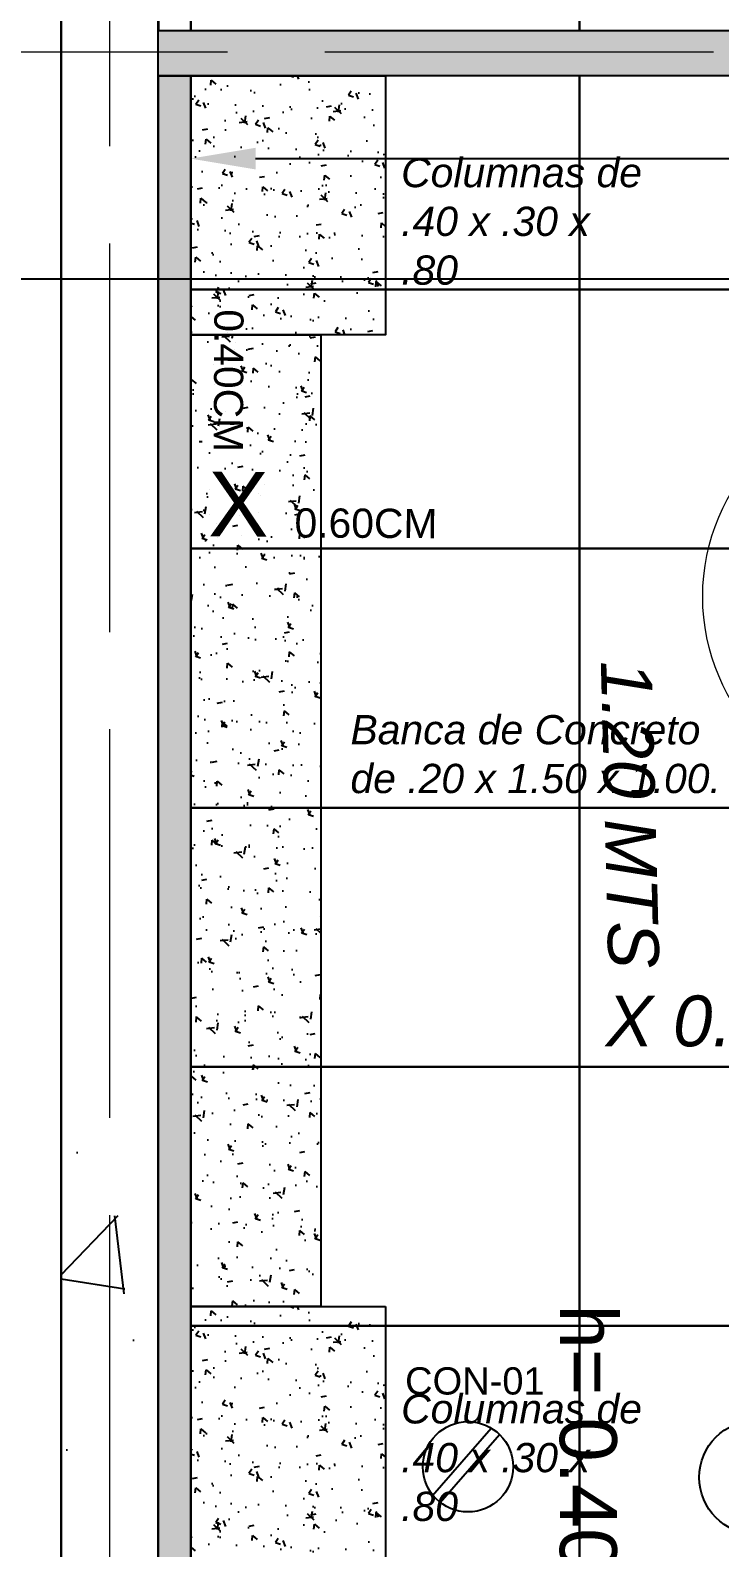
# Model space of a CAD drawing. Header units: millimetres. Extents: x 0 to 21977, y 2 to 7635.
# Drawn here: x 10967.493 to 10968.556, y 3816.073 to 3818.415 of the extents above; entities that cross this region are included whole.
import ezdxf

# ---------------------------------------------------------------- set-up
doc = ezdxf.new("R2010")
doc.units = ezdxf.units.MM
doc.linetypes.add('ACAD_ISO02W100', pattern=[15, 12, -3])
for name, color, linetype, lineweight in [('CONTACTOS', 161, 'Continuous', 18), ('COTAS', 161, 'ACAD_ISO02W100', 20), ('IMAGENES 3', 142, 'Continuous', 18), ('LUMINARIAS', 151, 'Continuous', 18), ('MURO DUROCK', 161, 'Continuous', 25), ('PLAFON', 151, 'Continuous', 25)]:
    doc.layers.add(name, color=color, linetype=linetype, lineweight=lineweight)
for name, color, linetype in [('CORTE', 254, 'Continuous'), ('MEDIDAS.', 144, 'Continuous'), ('MUROS - ARQ.', 151, 'Continuous'), ('MUROS ACABADOS', 142, 'Continuous'), ('PISO PATIO PUBLICO', 142, 'Continuous')]:
    doc.layers.add(name, color=color, linetype=linetype)
doc.styles.get("Standard").update_dxf_attribs({"font": 'arial.ttf'})
doc.dimstyles.get("Standard").update_dxf_attribs({"dimtxt": 0.15, "dimasz": 0.18, "dimexe": 0.18, "dimexo": 0.0625, "dimgap": 0.09, "dimtad": 0, "dimtih": 1, "dimtoh": 1, "dimzin": 0, "dimdsep": 46, "dimtxsty": 'Standard', "dimblk2": 'ARCHTICK', "dimcen": 0.09, "dimadec": 0, "dimazin": 0, "dimtfac": 1, "dimtofl": 0, "dimtmove": 0, "dimatfit": 3, "dimfxl": 1, "dimtolj": 1, "dimtzin": 0, "dimarcsym": 0})

# ---------------------------------------------------------------- blocks, each defined once
blk = doc.blocks.new('PISO TRAS TIENDA AZUL')
at = {"layer": 'PISO PATIO PUBLICO', "color": 152}
for points in [[(10967.6904037245, 3818.415240046466), (10967.7404037245, 3818.415240046466), (10967.7404037245, 3818.815240046466), (10967.6904037245, 3818.815240046466)], [(10967.7404037245, 3818.415240046466), (10968.3404037245, 3818.415240046466), (10968.3404037245, 3818.815240046466), (10967.7404037245, 3818.815240046466)], [(10968.3404037245, 3818.415240046466), (10968.9404037245, 3818.415240046466), (10968.9404037245, 3818.815240046466), (10968.3404037245, 3818.815240046466)]]:
    blk.add_lwpolyline(points, close=True, dxfattribs=at)
blk = doc.blocks.new('PISO AZUL')
at = {"layer": 'PISO PATIO PUBLICO', "color": 152}
for points in [[(10967.7404037245, 3818.015240046467), (10968.3404037245, 3818.015240046467), (10968.3404037245, 3818.345240046466), (10967.7404037245, 3818.345240046466)], [(10968.3404037245, 3818.015240046467), (10968.9404037245, 3818.015240046467), (10968.9404037245, 3818.345240046466), (10968.3404037245, 3818.345240046466)], [(10967.7404037245, 3817.615240046467), (10968.3404037245, 3817.615240046467), (10968.3404037245, 3818.015240046467), (10967.7404037245, 3818.015240046467)], [(10968.3404037245, 3817.615240046467), (10968.9404037245, 3817.615240046467), (10968.9404037245, 3818.015240046467), (10968.3404037245, 3818.015240046467)], [(10967.7404037245, 3817.215240046467), (10968.3404037245, 3817.215240046467), (10968.3404037245, 3817.615240046467), (10967.7404037245, 3817.615240046467)], [(10968.3404037245, 3817.215240046467), (10968.9404037245, 3817.215240046467), (10968.9404037245, 3817.615240046467), (10968.3404037245, 3817.615240046467)], [(10967.7404037245, 3816.815240046468), (10968.3404037245, 3816.815240046468), (10968.3404037245, 3817.215240046467), (10967.7404037245, 3817.215240046467)], [(10968.3404037245, 3816.815240046468), (10968.9404037245, 3816.815240046468), (10968.9404037245, 3817.215240046467), (10968.3404037245, 3817.215240046467)], [(10967.7404037245, 3816.415240046468), (10968.3404037245, 3816.415240046468), (10968.3404037245, 3816.815240046468), (10967.7404037245, 3816.815240046468)], [(10968.3404037245, 3816.415240046468), (10968.9404037245, 3816.415240046468), (10968.9404037245, 3816.815240046468), (10968.3404037245, 3816.815240046468)], [(10967.7404037245, 3816.015240046469), (10968.3404037245, 3816.015240046469), (10968.3404037245, 3816.415240046468), (10967.7404037245, 3816.415240046468)], [(10968.3404037245, 3816.015240046469), (10968.9404037245, 3816.015240046469), (10968.9404037245, 3816.415240046468), (10968.3404037245, 3816.415240046468)]]:
    blk.add_lwpolyline(points, close=True, dxfattribs=at)
at = {"layer": 'PISO PATIO PUBLICO', "color": 7, "attachment_point": 1}
for s, insert, char_height, rotation in [('0.40CM', (10967.82190745413, 3817.984516841629), 0.04506130324082309, 269.7118928762892), ('X', (10967.7676852447, 3817.734069070816), 0.1, 359.71189287628926), ('0.60CM', (10967.90063119831, 3817.677472129928), 0.0451, 359.71189287628926)]:
    blk.add_mtext_dynamic_manual_height_columns(s, width=0.9235994632417519, gutter_width=12.5, heights=[0], dxfattribs=dict(at, insert=insert, char_height=char_height, rotation=rotation))
blk = doc.blocks.new('PLAFON AZUL')
at = {"layer": 'PLAFON', "color": 186}
for points in [[(10967.74030422416, 3818.345240046466), (10967.74030422416, 3818.015240046467), (10968.34030422416, 3818.015240046467), (10968.34030422416, 3818.345240046466)], [(10968.34030422416, 3818.345240046466), (10968.34030422416, 3818.015240046467), (10968.94030422416, 3818.015240046467), (10968.94030422416, 3818.345240046466)], [(10967.7404037245, 3818.015240046467), (10967.7404037245, 3816.815240046468), (10968.3404037245, 3816.815240046468), (10968.3404037245, 3818.015240046467)], [(10968.3404037245, 3818.015240046467), (10968.3404037245, 3816.815240046468), (10968.9404037245, 3816.815240046468), (10968.9404037245, 3818.015240046467)], [(10967.7404037245, 3816.815240046468), (10967.7404037245, 3815.615240046469), (10968.3404037245, 3815.615240046469), (10968.3404037245, 3816.815240046468)], [(10968.3404037245, 3816.815240046468), (10968.3404037245, 3815.615240046469), (10968.9404037245, 3815.615240046469), (10968.9404037245, 3816.815240046468)]]:
    blk.add_lwpolyline(points, close=True, dxfattribs=at)
at = {"layer": 'PLAFON', "color": 7, "insert": (10968.45157326446, 3817.443258758345), "char_height": 0.07848615468126044, "attachment_point": 1, "rotation": 271.4345887252241}
blk.add_mtext_dynamic_manual_height_columns('{\\fArial|b0|i1|c0|p34;1.20 MTS}', width=3.702998878402042, gutter_width=12.5, heights=[0], dxfattribs=at)
at = {"layer": 'PLAFON', "color": 7, "insert": (10968.38082245852, 3816.925333094659), "char_height": 0.07848615468126045, "attachment_point": 1}
blk.add_mtext_dynamic_manual_height_columns('{\\fArial|b0|i1|c0|p34;X 0.60 CM }', width=3.702998878402042, gutter_width=12.5, heights=[0], dxfattribs=at)
blk = doc.blocks.new('*D125')
at = {"layer": 'Defpoints', "color": 0, "transparency": 16777216}
for p in [(10967.74030422416, 3818.217250312779), (10970.14636788963, 3818.217250312779), (10970.14636788963, 3818.217250312779)]:
    blk.add_point(p, dxfattribs=at)
at = {"layer": 'MEDIDAS.', "color": 0, "lineweight": -2, "transparency": 16777216}
for p, q in [((10967.84030422416, 3818.217250312779), (10968.67171941297, 3818.217250312779)), ((10970.04636788963, 3818.217250312779), (10969.21495270083, 3818.217250312779))]:
    blk.add_line(p, q, dxfattribs=at)
at = {"layer": 'MEDIDAS.', "color": 0, "transparency": 16777216}
for points in [[(10967.84030422416, 3818.233916979445), (10967.84030422416, 3818.200583646112), (10967.74030422416, 3818.217250312779)], [(10970.04636788963, 3818.233916979445), (10970.04636788963, 3818.200583646112), (10970.14636788963, 3818.217250312779)]]:
    blk.add_solid(points, dxfattribs=at)
at = {"layer": 'MEDIDAS.', "color": 0, "transparency": 16777216, "insert": (10968.9433360569, 3818.217250312779), "char_height": 0.15, "attachment_point": 5}
blk.add_mtext('\\A1;2.41', dxfattribs=at)
blk = doc.blocks.new('_ArchTick')
at = {"color": 0, "linetype": 'ByBlock', "const_width": 0.15}
blk.add_lwpolyline([(-0.5, -0.5), (0.5, 0.5)], dxfattribs=at)

msp = doc.modelspace()

# ---------------------------------------------------------------- hatches: boundary and pattern name
at = {"layer": 'MURO DUROCK', "true_color": 0x0a85ff}
h = msp.add_hatch(color=150, dxfattribs=at)
h.dxf.hatch_style = 1
h.paths.add_polyline_path([(10967.69030422416, 3818.415240046474), (10970.14636788963, 3818.415240046474), (10970.14636788963, 3818.345240046473), (10967.69030422416, 3818.345240046473)])
h = msp.add_hatch(color=150, dxfattribs=at)
h.dxf.hatch_style = 1
h.paths.add_polyline_path([(10967.74030422416, 3818.345240046473), (10967.7404037245, 3810.815240046473), (10967.6904037245, 3810.815240046473), (10967.69030422416, 3818.345240046473)])
at = {"layer": 'MUROS ACABADOS'}
h = msp.add_hatch(dxfattribs=at)
h.set_pattern_fill('AR-CONC', color=250, scale=0.005)
h.set_pattern_definition([(49.99999999999999, (0, 0), (0.91092334498002, -0.07969542769451543), [0.09525, -1.04775]), (355, (0, 0), (-0.1762171071248467, 0.9552842261951757), [0.0762, -0.83820292085]), (100.4514447, (0.075910035, -0.0066412675), (0.7347062354517664, 0.8755887595609755), [0.080950044, -0.8904512229999999]), (46.18420000000002, (0, 0.254), (1.35539520446065, -0.2102116396636357), [0.142875, -1.571625]), (96.63555760999996, (0.1129495, 0.2364825), (1.187020670257515, 1.237130622988608), [0.1214251157, -1.3356780408]), (351.1841511700001, (0, 0.254), (1.187020670324885, 1.237130622927663), [0.11429983535, -1.2572986596]), (21, (0.127, 0.1905), (0.7580719563456624, -0.5113259909354381), [0.09525, -1.04775]), (326.0000000000001, (0.127, 0.1905), (0.3090101417382354, 0.9209398306115963), [0.0762, -0.8382]), (71.45144499999999, (0.190172663, 0.1478895005), (1.067082096393581, 0.4096138444295262), [0.08095004400000001, -0.8904496879999999]), (37.50000000000001, (0, 0), (0.01544301625295908, 0.4227751943657655), [0, -0.82804, 0, -0.8509000000000001, 0, -0.8413750000000001]), (7.499999999999999, (0, 0), (0.3340983125515287, 0.5009028740905975), [0, -0.48514, 0, -0.80899, 0, -0.320675]), (327.5, (-0.28321, 0), (0.677952975834357, -0.02864371996336722), [0, -0.3175, 0, -0.9906, 0, -1.31445]), (317.5, (-0.41021, 0), (0.7406459069300902, 0.1271324551666652), [0, -0.41275, 0, -0.65786, 0, -0.93345])])
h.paths.add_polyline_path([(10972.36030422416, 3810.665240046473), (10972.51030422416, 3810.665240046473), (10972.51030422416, 3820.765240046474), (10967.54030422416, 3820.765240046474), (10967.54030422416, 3810.665240046473), (10967.69030422416, 3810.665240046473), (10967.69030422416, 3820.615240046473), (10970.55030422416, 3820.615240046473), (10970.55030422416, 3818.915240046474), (10970.70030422416, 3818.915240046474), (10970.70030422416, 3820.615240046473), (10972.36030422416, 3820.615240046473), (10972.36030422416, 3819.065240046474), (10971.60030422416, 3819.065240046474), (10971.60030422416, 3818.915240046474), (10972.36030422416, 3818.915240046474)])
h = msp.add_hatch(color=253, dxfattribs=at)
h.dxf.hatch_style = 1
h.paths.add_polyline_path([(10970.97669844339, 3815.581022545257), (10973.30669844339, 3815.581022545258)], flags=0)
edge = h.paths.add_edge_path(flags=17)
edge.add_line((10970.97669844339, 3815.581022545257), (10973.30669844339, 3815.581022545258))
edge.add_line((10970.97669844339, 3815.581022545258), (10970.97669844339, 3813.005057409418))
edge.add_line((10970.97669844339, 3813.005057409418), (10973.30669844339, 3813.005057409418))
edge.add_line((10973.30669844339, 3813.005057409418), (10973.30669844339, 3814.305057409417))
edge.add_line((10973.30669844339, 3814.305057409417), (10973.38669844339, 3814.305057409418))
edge.add_line((10973.38669844339, 3814.305057409418), (10973.38669844339, 3814.275057409418))
edge.add_line((10973.38669844339, 3814.275057409418), (10973.40669844339, 3814.275057409418))
edge.add_line((10973.40669844339, 3814.275057409418), (10973.40669844339, 3812.905057409418))
edge.add_line((10973.40669844339, 3812.905057409418), (10970.97669844339, 3812.905057409417))
edge.add_line((10970.97669844339, 3812.905057409417), (10970.97669844339, 3812.851022545258))
edge.add_line((10970.97669844339, 3812.851022545258), (10970.97669844339, 3812.751022545258))
edge.add_line((10970.97669844339, 3812.751022545258), (10970.73669844339, 3812.751022545258))
edge.add_line((10970.73669844339, 3812.751022545258), (10970.73669844339, 3802.651022545258))
edge.add_line((10970.73669844339, 3802.651022545258), (10971.24669844339, 3802.651022545258))
edge.add_line((10971.24669844339, 3802.651022545258), (10971.24669844339, 3802.551022545259))
edge.add_line((10971.24669844339, 3802.551022545259), (10970.63669844339, 3802.551022545259))
edge.add_line((10970.63669844339, 3802.551022545259), (10970.63669844339, 3812.851022545258))
edge.add_line((10970.63669844339, 3812.851022545258), (10970.87669844339, 3812.851022545258))
edge.add_line((10970.87669844339, 3812.851022545258), (10970.87669844339, 3815.581022545257))
edge.add_line((10970.87669844339, 3815.581022545257), (10968.50669844339, 3815.581022545258))
edge.add_line((10968.50669844339, 3815.581022545258), (10968.50669844339, 3814.981022545257))
edge.add_line((10968.50669844339, 3814.981022545257), (10967.33669844339, 3814.981022545259))
edge.add_line((10967.33669844339, 3814.981022545259), (10967.33669844339, 3818.621022545258))
edge.add_line((10967.33669844339, 3818.621022545258), (10967.73669844339, 3818.621022545258))
edge.add_line((10967.73669844339, 3818.621022545258), (10967.73669844339, 3818.521022545257))
edge.add_line((10967.73669844339, 3818.521022545257), (10967.43669844339, 3818.521022545258))
edge.add_line((10967.43669844339, 3818.521022545258), (10967.43669844339, 3815.681022545258))
edge.add_line((10967.43669844339, 3815.681022545258), (10967.45669844339, 3815.681022545258))
edge.add_line((10967.45669844339, 3815.681022545258), (10967.45669844339, 3815.081022545258))
edge.add_line((10967.45669844339, 3815.081022545258), (10968.40669844339, 3815.081022545258))
edge.add_line((10968.40669844339, 3815.081022545258), (10968.40669844339, 3815.681022545258))
edge.add_line((10968.40669844339, 3815.681022545258), (10973.40669844339, 3815.681022545258))
edge.add_line((10973.40669844339, 3815.681022545258), (10973.40669844338, 3816.281022545258))
edge.add_line((10973.40669844338, 3816.281022545258), (10974.60669844339, 3816.281022545258))
edge.add_line((10974.60669844339, 3816.281022545258), (10974.60669844339, 3815.681022545259))
edge.add_line((10974.60669844339, 3815.681022545259), (10977.12669844339, 3815.681022545257))
edge.add_line((10977.12669844339, 3815.681022545257), (10977.12669844339, 3815.096022545259))
edge.add_line((10977.12669844339, 3815.096022545259), (10977.04169844339, 3815.096022545259))
edge.add_line((10977.04169844339, 3815.096022545259), (10977.04169844339, 3815.131022545258))
edge.add_line((10977.04169844339, 3815.131022545258), (10977.02669844339, 3815.131022545258))
edge.add_line((10977.02669844339, 3815.131022545258), (10977.02669844339, 3815.581022545258))
edge.add_line((10977.02669844339, 3815.581022545258), (10974.50669844339, 3815.581022545258))
edge.add_line((10974.50669844339, 3815.581022545258), (10974.50669844339, 3816.181022545258))
edge.add_line((10974.50669844339, 3816.181022545258), (10973.50669844339, 3816.181022545258))
edge.add_line((10973.50669844339, 3816.181022545258), (10973.50669844339, 3815.031022545258))
edge.add_line((10973.50669844339, 3815.031022545258), (10973.40669844339, 3815.031022545258))
edge.add_line((10973.40669844339, 3815.031022545258), (10973.38669844339, 3815.031022545258))
edge.add_line((10973.38669844339, 3815.031022545258), (10973.38669844339, 3815.001022545258))
edge.add_line((10973.38669844339, 3815.001022545258), (10973.30669844339, 3815.001022545257))
edge.add_line((10973.30669844339, 3815.001022545257), (10973.30669844339, 3815.031022545258))
edge.add_line((10973.30669844339, 3815.031022545258), (10973.30669844339, 3815.581022545258))
edge = h.paths.add_edge_path()
edge.add_line((10971.24669844339, 3802.551022545259), (10971.34669844339, 3802.551022545259))
edge.add_line((10971.24669844339, 3801.471022545259), (10971.24669844339, 3802.551022545259))
edge.add_line((10971.24669844339, 3801.471022545259), (10970.64669844339, 3801.471022545259))
edge.add_line((10970.64669844339, 3801.471022545259), (10970.64669844339, 3798.491022545258))
edge.add_line((10970.64669844339, 3798.491022545258), (10971.38099373292, 3798.491022545258))
edge.add_line((10971.38099373292, 3798.491022545258), (10971.06288708056, 3796.039019220637))
edge.add_line((10971.06288708056, 3796.039019220637), (10973.37669844339, 3796.039019220637))
edge.add_line((10973.37669844339, 3796.039019220637), (10973.37669844339, 3796.939019220637))
edge.add_line((10973.37669844339, 3796.939019220637), (10973.27669844339, 3796.939019220637))
edge.add_line((10973.27669844339, 3796.939019220637), (10973.27669844339, 3796.139019220637))
edge.add_line((10973.27669844339, 3796.139019220637), (10971.17669844339, 3796.139019220637))
edge.add_line((10971.17669844339, 3796.139019220637), (10971.49396706983, 3798.631022545259))
edge.add_line((10971.49396706983, 3798.631022545259), (10971.39396706983, 3798.631022545259))
edge.add_line((10971.39396706983, 3798.631022545259), (10971.39396706983, 3798.591022545259))
edge.add_line((10971.39396706983, 3798.591022545259), (10970.74669844339, 3798.591022545259))
edge.add_line((10970.74669844339, 3798.591022545259), (10970.74669844339, 3801.371022545259))
edge.add_line((10970.74669844339, 3801.371022545259), (10971.34669844339, 3801.371022545259))
edge.add_line((10971.34669844339, 3801.371022545259), (10971.34669844339, 3802.551022545259))
edge = h.paths.add_edge_path(flags=17)
edge.add_line((10973.30669844339, 3815.581022545258), (10970.97669844339, 3815.581022545258))
edge.add_line((10973.30669844339, 3815.031022545258), (10973.30669844339, 3815.581022545258))
edge.add_line((10973.30669844339, 3815.001022545257), (10973.30669844339, 3815.031022545258))
edge.add_line((10973.38669844339, 3815.001022545258), (10973.30669844339, 3815.001022545257))
edge.add_line((10973.38669844339, 3815.031022545258), (10973.38669844339, 3815.001022545258))
edge.add_line((10973.40669844339, 3815.031022545258), (10973.38669844339, 3815.031022545258))
edge.add_line((10973.50669844339, 3815.031022545258), (10973.40669844339, 3815.031022545258))
edge.add_line((10973.50669844339, 3816.181022545258), (10973.50669844339, 3815.031022545258))
edge.add_line((10974.50669844339, 3816.181022545258), (10973.50669844339, 3816.181022545258))
edge.add_line((10974.50669844339, 3815.581022545258), (10974.50669844339, 3816.181022545258))
edge.add_line((10977.02669844339, 3815.581022545258), (10974.50669844339, 3815.581022545258))
edge.add_line((10977.02669844339, 3815.131022545258), (10977.02669844339, 3815.581022545258))
edge.add_line((10977.04169844339, 3815.131022545258), (10977.02669844339, 3815.131022545258))
edge.add_line((10977.04169844339, 3815.096022545259), (10977.04169844339, 3815.131022545258))
edge.add_line((10977.12669844339, 3815.096022545259), (10977.04169844339, 3815.096022545259))
edge.add_line((10977.12669844339, 3815.681022545257), (10977.12669844339, 3815.096022545259))
edge.add_line((10974.60669844339, 3815.681022545259), (10977.12669844339, 3815.681022545257))
edge.add_line((10974.60669844339, 3816.281022545258), (10974.60669844339, 3815.681022545259))
edge.add_line((10973.40669844338, 3816.281022545258), (10974.60669844339, 3816.281022545258))
edge.add_line((10973.40669844339, 3815.681022545258), (10973.40669844338, 3816.281022545258))
edge.add_line((10968.40669844339, 3815.681022545258), (10973.40669844339, 3815.681022545258))
edge.add_line((10968.40669844339, 3815.081022545258), (10968.40669844339, 3815.681022545258))
edge.add_line((10967.45669844339, 3815.081022545258), (10968.40669844339, 3815.081022545258))
edge.add_line((10967.45669844339, 3815.681022545258), (10967.45669844339, 3815.081022545258))
edge.add_line((10967.43669844339, 3815.681022545258), (10967.45669844339, 3815.681022545258))
edge.add_line((10967.43669844339, 3818.521022545258), (10967.43669844339, 3815.681022545258))
edge.add_line((10967.73669844339, 3818.521022545257), (10967.43669844339, 3818.521022545258))
edge.add_line((10967.73669844339, 3818.621022545258), (10967.73669844339, 3818.521022545257))
edge.add_line((10967.33669844339, 3818.621022545258), (10967.73669844339, 3818.621022545258))
edge.add_line((10967.33669844339, 3814.981022545259), (10967.33669844339, 3818.621022545258))
edge.add_line((10968.50669844339, 3814.981022545257), (10967.33669844339, 3814.981022545259))
edge.add_line((10968.50669844339, 3815.581022545258), (10968.50669844339, 3814.981022545257))
edge.add_line((10970.87669844339, 3815.581022545257), (10968.50669844339, 3815.581022545258))
edge.add_line((10970.87669844339, 3812.851022545258), (10970.87669844339, 3815.581022545257))
edge.add_line((10970.63669844339, 3812.851022545258), (10970.87669844339, 3812.851022545258))
edge.add_line((10970.63669844339, 3802.551022545259), (10970.63669844339, 3812.851022545258))
edge.add_line((10971.24669844339, 3802.551022545259), (10970.63669844339, 3802.551022545259))
edge.add_line((10971.24669844339, 3802.651022545258), (10971.24669844339, 3802.551022545259))
edge.add_line((10970.73669844339, 3802.651022545258), (10971.24669844339, 3802.651022545258))
edge.add_line((10970.73669844339, 3812.751022545258), (10970.73669844339, 3802.651022545258))
edge.add_line((10970.97669844339, 3812.751022545258), (10970.73669844339, 3812.751022545258))
edge.add_line((10970.97669844339, 3812.851022545258), (10970.97669844339, 3812.751022545258))
edge.add_line((10970.97669844339, 3812.905057409417), (10970.97669844339, 3812.851022545258))
edge.add_line((10973.40669844339, 3812.905057409418), (10970.97669844339, 3812.905057409417))
edge.add_line((10973.40669844339, 3814.275057409418), (10973.40669844339, 3812.905057409418))
edge.add_line((10973.38669844339, 3814.275057409418), (10973.40669844339, 3814.275057409418))
edge.add_line((10973.38669844339, 3814.305057409418), (10973.38669844339, 3814.275057409418))
edge.add_line((10973.30669844339, 3814.305057409417), (10973.38669844339, 3814.305057409418))
edge.add_line((10973.30669844339, 3813.005057409418), (10973.30669844339, 3814.305057409417))
edge.add_line((10970.97669844339, 3813.005057409418), (10973.30669844339, 3813.005057409418))
edge.add_line((10970.97669844339, 3815.581022545258), (10970.97669844339, 3813.005057409418))
h = msp.add_hatch(color=253, dxfattribs=at)
h.dxf.hatch_style = 1
h.paths.add_polyline_path([(10970.97669844339, 3815.581022545257), (10973.30669844339, 3815.581022545258)], flags=0)
edge = h.paths.add_edge_path(flags=17)
edge.add_line((10970.97669844339, 3815.581022545257), (10973.30669844339, 3815.581022545258))
edge.add_line((10970.97669844339, 3815.581022545258), (10970.97669844339, 3813.005057409418))
edge.add_line((10970.97669844339, 3813.005057409418), (10973.30669844339, 3813.005057409418))
edge.add_line((10973.30669844339, 3813.005057409418), (10973.30669844339, 3814.305057409417))
edge.add_line((10973.30669844339, 3814.305057409417), (10973.38669844339, 3814.305057409418))
edge.add_line((10973.38669844339, 3814.305057409418), (10973.38669844339, 3814.275057409418))
edge.add_line((10973.38669844339, 3814.275057409418), (10973.40669844339, 3814.275057409418))
edge.add_line((10973.40669844339, 3814.275057409418), (10973.40669844339, 3812.905057409418))
edge.add_line((10973.40669844339, 3812.905057409418), (10970.97669844339, 3812.905057409417))
edge.add_line((10970.97669844339, 3812.905057409417), (10970.97669844339, 3812.851022545258))
edge.add_line((10970.97669844339, 3812.851022545258), (10970.97669844339, 3812.751022545258))
edge.add_line((10970.97669844339, 3812.751022545258), (10970.73669844339, 3812.751022545258))
edge.add_line((10970.73669844339, 3812.751022545258), (10970.73669844339, 3802.651022545258))
edge.add_line((10970.73669844339, 3802.651022545258), (10971.24669844339, 3802.651022545258))
edge.add_line((10971.24669844339, 3802.651022545258), (10971.24669844339, 3802.551022545259))
edge.add_line((10971.24669844339, 3802.551022545259), (10970.63669844339, 3802.551022545259))
edge.add_line((10970.63669844339, 3802.551022545259), (10970.63669844339, 3812.851022545258))
edge.add_line((10970.63669844339, 3812.851022545258), (10970.87669844339, 3812.851022545258))
edge.add_line((10970.87669844339, 3812.851022545258), (10970.87669844339, 3815.581022545257))
edge.add_line((10970.87669844339, 3815.581022545257), (10968.50669844339, 3815.581022545258))
edge.add_line((10968.50669844339, 3815.581022545258), (10968.50669844339, 3814.981022545257))
edge.add_line((10968.50669844339, 3814.981022545257), (10967.33669844339, 3814.981022545259))
edge.add_line((10967.33669844339, 3814.981022545259), (10967.33669844339, 3818.621022545258))
edge.add_line((10967.33669844339, 3818.621022545258), (10967.73669844339, 3818.621022545258))
edge.add_line((10967.73669844339, 3818.621022545258), (10967.73669844339, 3818.521022545257))
edge.add_line((10967.73669844339, 3818.521022545257), (10967.43669844339, 3818.521022545258))
edge.add_line((10967.43669844339, 3818.521022545258), (10967.43669844339, 3815.681022545258))
edge.add_line((10967.43669844339, 3815.681022545258), (10967.45669844339, 3815.681022545258))
edge.add_line((10967.45669844339, 3815.681022545258), (10967.45669844339, 3815.081022545258))
edge.add_line((10967.45669844339, 3815.081022545258), (10968.40669844339, 3815.081022545258))
edge.add_line((10968.40669844339, 3815.081022545258), (10968.40669844339, 3815.681022545258))
edge.add_line((10968.40669844339, 3815.681022545258), (10973.40669844339, 3815.681022545258))
edge.add_line((10973.40669844339, 3815.681022545258), (10973.40669844338, 3816.281022545258))
edge.add_line((10973.40669844338, 3816.281022545258), (10974.60669844339, 3816.281022545258))
edge.add_line((10974.60669844339, 3816.281022545258), (10974.60669844339, 3815.681022545259))
edge.add_line((10974.60669844339, 3815.681022545259), (10977.12669844339, 3815.681022545257))
edge.add_line((10977.12669844339, 3815.681022545257), (10977.12669844339, 3815.096022545259))
edge.add_line((10977.12669844339, 3815.096022545259), (10977.04169844339, 3815.096022545259))
edge.add_line((10977.04169844339, 3815.096022545259), (10977.04169844339, 3815.131022545258))
edge.add_line((10977.04169844339, 3815.131022545258), (10977.02669844339, 3815.131022545258))
edge.add_line((10977.02669844339, 3815.131022545258), (10977.02669844339, 3815.581022545258))
edge.add_line((10977.02669844339, 3815.581022545258), (10974.50669844339, 3815.581022545258))
edge.add_line((10974.50669844339, 3815.581022545258), (10974.50669844339, 3816.181022545258))
edge.add_line((10974.50669844339, 3816.181022545258), (10973.50669844339, 3816.181022545258))
edge.add_line((10973.50669844339, 3816.181022545258), (10973.50669844339, 3815.031022545258))
edge.add_line((10973.50669844339, 3815.031022545258), (10973.40669844339, 3815.031022545258))
edge.add_line((10973.40669844339, 3815.031022545258), (10973.38669844339, 3815.031022545258))
edge.add_line((10973.38669844339, 3815.031022545258), (10973.38669844339, 3815.001022545258))
edge.add_line((10973.38669844339, 3815.001022545258), (10973.30669844339, 3815.001022545257))
edge.add_line((10973.30669844339, 3815.001022545257), (10973.30669844339, 3815.031022545258))
edge.add_line((10973.30669844339, 3815.031022545258), (10973.30669844339, 3815.581022545258))
edge = h.paths.add_edge_path()
edge.add_line((10971.24669844339, 3802.551022545259), (10971.34669844339, 3802.551022545259))
edge.add_line((10971.24669844339, 3801.471022545259), (10971.24669844339, 3802.551022545259))
edge.add_line((10971.24669844339, 3801.471022545259), (10970.64669844339, 3801.471022545259))
edge.add_line((10970.64669844339, 3801.471022545259), (10970.64669844339, 3798.491022545258))
edge.add_line((10970.64669844339, 3798.491022545258), (10971.38099373292, 3798.491022545258))
edge.add_line((10971.38099373292, 3798.491022545258), (10971.06288708056, 3796.039019220637))
edge.add_line((10971.06288708056, 3796.039019220637), (10973.37669844339, 3796.039019220637))
edge.add_line((10973.37669844339, 3796.039019220637), (10973.37669844339, 3796.939019220637))
edge.add_line((10973.37669844339, 3796.939019220637), (10973.27669844339, 3796.939019220637))
edge.add_line((10973.27669844339, 3796.939019220637), (10973.27669844339, 3796.139019220637))
edge.add_line((10973.27669844339, 3796.139019220637), (10971.17669844339, 3796.139019220637))
edge.add_line((10971.17669844339, 3796.139019220637), (10971.49396706983, 3798.631022545259))
edge.add_line((10971.49396706983, 3798.631022545259), (10971.39396706983, 3798.631022545259))
edge.add_line((10971.39396706983, 3798.631022545259), (10971.39396706983, 3798.591022545259))
edge.add_line((10971.39396706983, 3798.591022545259), (10970.74669844339, 3798.591022545259))
edge.add_line((10970.74669844339, 3798.591022545259), (10970.74669844339, 3801.371022545259))
edge.add_line((10970.74669844339, 3801.371022545259), (10971.34669844339, 3801.371022545259))
edge.add_line((10971.34669844339, 3801.371022545259), (10971.34669844339, 3802.551022545259))
edge = h.paths.add_edge_path(flags=17)
edge.add_line((10973.30669844339, 3815.581022545258), (10970.97669844339, 3815.581022545258))
edge.add_line((10973.30669844339, 3815.031022545258), (10973.30669844339, 3815.581022545258))
edge.add_line((10973.30669844339, 3815.001022545257), (10973.30669844339, 3815.031022545258))
edge.add_line((10973.38669844339, 3815.001022545258), (10973.30669844339, 3815.001022545257))
edge.add_line((10973.38669844339, 3815.031022545258), (10973.38669844339, 3815.001022545258))
edge.add_line((10973.40669844339, 3815.031022545258), (10973.38669844339, 3815.031022545258))
edge.add_line((10973.50669844339, 3815.031022545258), (10973.40669844339, 3815.031022545258))
edge.add_line((10973.50669844339, 3816.181022545258), (10973.50669844339, 3815.031022545258))
edge.add_line((10974.50669844339, 3816.181022545258), (10973.50669844339, 3816.181022545258))
edge.add_line((10974.50669844339, 3815.581022545258), (10974.50669844339, 3816.181022545258))
edge.add_line((10977.02669844339, 3815.581022545258), (10974.50669844339, 3815.581022545258))
edge.add_line((10977.02669844339, 3815.131022545258), (10977.02669844339, 3815.581022545258))
edge.add_line((10977.04169844339, 3815.131022545258), (10977.02669844339, 3815.131022545258))
edge.add_line((10977.04169844339, 3815.096022545259), (10977.04169844339, 3815.131022545258))
edge.add_line((10977.12669844339, 3815.096022545259), (10977.04169844339, 3815.096022545259))
edge.add_line((10977.12669844339, 3815.681022545257), (10977.12669844339, 3815.096022545259))
edge.add_line((10974.60669844339, 3815.681022545259), (10977.12669844339, 3815.681022545257))
edge.add_line((10974.60669844339, 3816.281022545258), (10974.60669844339, 3815.681022545259))
edge.add_line((10973.40669844338, 3816.281022545258), (10974.60669844339, 3816.281022545258))
edge.add_line((10973.40669844339, 3815.681022545258), (10973.40669844338, 3816.281022545258))
edge.add_line((10968.40669844339, 3815.681022545258), (10973.40669844339, 3815.681022545258))
edge.add_line((10968.40669844339, 3815.081022545258), (10968.40669844339, 3815.681022545258))
edge.add_line((10967.45669844339, 3815.081022545258), (10968.40669844339, 3815.081022545258))
edge.add_line((10967.45669844339, 3815.681022545258), (10967.45669844339, 3815.081022545258))
edge.add_line((10967.43669844339, 3815.681022545258), (10967.45669844339, 3815.681022545258))
edge.add_line((10967.43669844339, 3818.521022545258), (10967.43669844339, 3815.681022545258))
edge.add_line((10967.73669844339, 3818.521022545257), (10967.43669844339, 3818.521022545258))
edge.add_line((10967.73669844339, 3818.621022545258), (10967.73669844339, 3818.521022545257))
edge.add_line((10967.33669844339, 3818.621022545258), (10967.73669844339, 3818.621022545258))
edge.add_line((10967.33669844339, 3814.981022545259), (10967.33669844339, 3818.621022545258))
edge.add_line((10968.50669844339, 3814.981022545257), (10967.33669844339, 3814.981022545259))
edge.add_line((10968.50669844339, 3815.581022545258), (10968.50669844339, 3814.981022545257))
edge.add_line((10970.87669844339, 3815.581022545257), (10968.50669844339, 3815.581022545258))
edge.add_line((10970.87669844339, 3812.851022545258), (10970.87669844339, 3815.581022545257))
edge.add_line((10970.63669844339, 3812.851022545258), (10970.87669844339, 3812.851022545258))
edge.add_line((10970.63669844339, 3802.551022545259), (10970.63669844339, 3812.851022545258))
edge.add_line((10971.24669844339, 3802.551022545259), (10970.63669844339, 3802.551022545259))
edge.add_line((10971.24669844339, 3802.651022545258), (10971.24669844339, 3802.551022545259))
edge.add_line((10970.73669844339, 3802.651022545258), (10971.24669844339, 3802.651022545258))
edge.add_line((10970.73669844339, 3812.751022545258), (10970.73669844339, 3802.651022545258))
edge.add_line((10970.97669844339, 3812.751022545258), (10970.73669844339, 3812.751022545258))
edge.add_line((10970.97669844339, 3812.851022545258), (10970.97669844339, 3812.751022545258))
edge.add_line((10970.97669844339, 3812.905057409417), (10970.97669844339, 3812.851022545258))
edge.add_line((10973.40669844339, 3812.905057409418), (10970.97669844339, 3812.905057409417))
edge.add_line((10973.40669844339, 3814.275057409418), (10973.40669844339, 3812.905057409418))
edge.add_line((10973.38669844339, 3814.275057409418), (10973.40669844339, 3814.275057409418))
edge.add_line((10973.38669844339, 3814.305057409418), (10973.38669844339, 3814.275057409418))
edge.add_line((10973.30669844339, 3814.305057409417), (10973.38669844339, 3814.305057409418))
edge.add_line((10973.30669844339, 3813.005057409418), (10973.30669844339, 3814.305057409417))
edge.add_line((10970.97669844339, 3813.005057409418), (10973.30669844339, 3813.005057409418))
edge.add_line((10970.97669844339, 3815.581022545258), (10970.97669844339, 3813.005057409418))
h = msp.add_hatch(dxfattribs=at)
h.set_pattern_fill('AR-CONC', color=256, scale=0.0005, angle=270)
h.set_pattern_definition([(320, (7154.234619400253, 14787.44991502632), (-0.00796954276945156, -0.09109233449800201), [0.009525, -0.104775]), (265, (7154.234619400253, 14787.44991502632), (0.09552842261951758, 0.01762171071248465), [0.00762, -0.08382029208500001]), (10.45144469999997, (7154.233955273503, 14787.44232402282), (0.08755887595609754, -0.07347062354517665), [0.008095004399999996, -0.08904512229999996]), (316.1842, (7154.260019400253, 14787.44991502632), (-0.0210211639663636, -0.135539520446065), [0.01428749999999999, -0.1571624999999999]), (6.635557609999952, (7154.258267650253, 14787.43862007632), (0.1237130622988607, -0.1187020670257515), [0.01214251157, -0.1335678040799999]), (261.18415117, (7154.260019400253, 14787.44991502632), (0.1237130622927663, -0.1187020670324885), [0.011429983535, -0.12572986596]), (290.9999999999999, (7154.253669400254, 14787.43721502632), (-0.05113259909354382, -0.07580719563456624), [0.009524999999999999, -0.104775]), (236, (7154.253669400254, 14787.43721502632), (0.09209398306115964, -0.03090101417382355), [0.007619999999999999, -0.08381999999999998]), (341.4514449999999, (7154.249408350302, 14787.43089776002), (0.0409613844429526, -0.1067082096393581), [0.008095004400000001, -0.0890449688]), (307.5, (7154.234619400253, 14787.44991502632), (0.04227751943657655, -0.001544301625295916), [0, -0.082804, 0, -0.08509, 0, -0.0841375]), (277.4999999999999, (7154.234619400253, 14787.44991502632), (0.05009028740905975, -0.03340983125515288), [0, -0.04851399999999999, 0, -0.08089899999999998, 0, -0.0320675]), (237.5, (7154.234619400253, 14787.47823602632), (-0.002864371996336735, -0.06779529758343569), [0, -0.03174999999999998, 0, -0.09905999999999997, 0, -0.1314449999999999]), (227.5, (7154.234619400253, 14787.49093602632), (0.0127132455166665, -0.07406459069300902), [0, -0.041275, 0, -0.065786, 0, -0.093345])])
h.paths.add_polyline_path([(10968.04112217522, 3818.345243566717), (10968.04112217522, 3817.945243566718), (10967.74112217522, 3817.945243566718), (10967.74112217522, 3818.345243566717)])
h = msp.add_hatch(dxfattribs=at)
h.set_pattern_fill('AR-CONC', color=256, scale=0.0005, angle=270)
h.set_pattern_definition([(320, (21936.69826139218, 7632.102978826185), (-0.00796954276945156, -0.09109233449800201), [0.009525, -0.104775]), (265, (21936.69826139218, 7632.102978826185), (0.09552842261951758, 0.01762171071248465), [0.00762, -0.08382029208500001]), (10.45144470000002, (21936.69759726544, 7632.095387822685), (0.08755887595609754, -0.07347062354517665), [0.008095004400000001, -0.0890451223]), (316.1842, (21936.72366139219, 7632.102978826185), (-0.0210211639663636, -0.135539520446065), [0.01428749999999999, -0.1571624999999999]), (6.635557610000027, (21936.72190964218, 7632.091683876185), (0.1237130622988607, -0.1187020670257515), [0.01214251157, -0.13356780408]), (261.18415117, (21936.72366139219, 7632.102978826185), (0.1237130622927663, -0.1187020670324885), [0.011429983535, -0.12572986596]), (290.9999999999999, (21936.71731139219, 7632.090278826185), (-0.05113259909354382, -0.07580719563456624), [0.009524999999999999, -0.104775]), (236, (21936.71731139219, 7632.090278826185), (0.09209398306115964, -0.03090101417382355), [0.007619999999999999, -0.08381999999999998]), (341.4514449999999, (21936.71305034223, 7632.083961559885), (0.0409613844429526, -0.1067082096393581), [0.008095004400000001, -0.0890449688]), (307.5, (21936.69826139218, 7632.102978826185), (0.04227751943657655, -0.001544301625295916), [0, -0.082804, 0, -0.08509, 0, -0.0841375]), (277.4999999999999, (21936.69826139218, 7632.102978826185), (0.05009028740905975, -0.03340983125515288), [0, -0.04851399999999999, 0, -0.080899, 0, -0.03206750000000001]), (237.5, (21936.69826139218, 7632.131299826185), (-0.002864371996336735, -0.06779529758343569), [0, -0.03174999999999997, 0, -0.09905999999999994, 0, -0.1314449999999999]), (227.5, (21936.69826139218, 7632.143999826185), (0.0127132455166665, -0.07406459069300902), [0, -0.04127499999999999, 0, -0.06578599999999998, 0, -0.09334499999999998])])
h.paths.add_polyline_path([(10967.74108649781, 3817.945243566718), (10967.94108649781, 3817.945243566718), (10967.94108649781, 3816.445243566718), (10967.74108649781, 3816.445243566718)])
h = msp.add_hatch(dxfattribs=at)
h.set_pattern_fill('AR-CONC', color=256, scale=0.0005, angle=270)
h.set_pattern_definition([(320, (7154.234619400253, 14785.54991502632), (-0.00796954276945156, -0.09109233449800201), [0.009525, -0.104775]), (265, (7154.234619400253, 14785.54991502632), (0.09552842261951758, 0.01762171071248465), [0.00762, -0.08382029208500001]), (10.45144469999997, (7154.233955273503, 14785.54232402282), (0.08755887595609754, -0.07347062354517665), [0.008095004399999996, -0.08904512229999996]), (316.1842, (7154.260019400253, 14785.54991502632), (-0.0210211639663636, -0.135539520446065), [0.01428749999999999, -0.1571624999999998]), (6.635557609999952, (7154.258267650253, 14785.53862007632), (0.1237130622988607, -0.1187020670257515), [0.01214251157, -0.1335678040799999]), (261.18415117, (7154.260019400253, 14785.54991502632), (0.1237130622927663, -0.1187020670324885), [0.011429983535, -0.12572986596]), (290.9999999999999, (7154.253669400254, 14785.53721502632), (-0.05113259909354382, -0.07580719563456624), [0.009524999999999999, -0.104775]), (236, (7154.253669400254, 14785.53721502632), (0.09209398306115964, -0.03090101417382355), [0.007619999999999999, -0.08381999999999998]), (341.4514449999999, (7154.249408350302, 14785.53089776002), (0.0409613844429526, -0.1067082096393581), [0.008095004400000001, -0.0890449688]), (307.5, (7154.234619400253, 14785.54991502632), (0.04227751943657655, -0.001544301625295916), [0, -0.082804, 0, -0.08509, 0, -0.0841375]), (277.4999999999999, (7154.234619400253, 14785.54991502632), (0.05009028740905975, -0.03340983125515288), [0, -0.04851399999999999, 0, -0.08089899999999998, 0, -0.0320675]), (237.5, (7154.234619400253, 14785.57823602632), (-0.002864371996336735, -0.06779529758343569), [0, -0.03174999999999996, 0, -0.09905999999999993, 0, -0.1314449999999998]), (227.5, (7154.234619400253, 14785.59093602632), (0.0127132455166665, -0.07406459069300902), [0, -0.041275, 0, -0.065786, 0, -0.093345])])
h.paths.add_polyline_path([(10968.04112217522, 3816.445243566718), (10968.04112217522, 3816.045243566718), (10967.74112217522, 3816.045243566718), (10967.74112217522, 3816.445243566718)])

# ---------------------------------------------------------------- linework, layer by layer
at = {"layer": 'CONTACTOS', "color": 144, "lineweight": -3}
for p, q in [((10968.11362798969, 3816.153420451356), (10968.20392898348, 3816.257678485778)), ((10968.12533404344, 3816.142851095818), (10968.21700101948, 3816.24790534236))]:
    msp.add_line(p, q, dxfattribs=at)
msp.add_circle((10968.16823623573, 3816.197797496795), 0.06971158500365926, dxfattribs=at)
at = {"layer": 'CORTE', "color": 141, "true_color": 0xb3ecff}
msp.add_lwpolyline([(10965.85387099521, 3818.031906713133), (10974.32316889412, 3818.031906713133)], dxfattribs=at)
at = {"layer": 'COTAS', "color": 164, "ltscale": 0.05}
for points in [[(10967.61530422416, 3809.986347640104), (10967.61530422416, 3821.130766061848)], [(10973.04703437722, 3818.381800863639), (10966.88367403667, 3818.381800863639)]]:
    msp.add_lwpolyline(points, dxfattribs=at)
at = {"layer": 'IMAGENES 3'}
msp.add_circle((10968.84520986776, 3817.541161756646), 0.314892444348787, dxfattribs=at)
at = {"layer": 'LUMINARIAS', "lineweight": -3}
msp.add_circle((10968.61278765585, 3816.181501931025), 0.08775634093502027, dxfattribs=at)
at = {"layer": 'MURO DUROCK'}
for points in [[(10967.69030422416, 3818.415240046474), (10970.14636788963, 3818.415240046474), (10970.14636788963, 3818.345240046473), (10967.69030422416, 3818.345240046473)], [(10967.74030422416, 3818.345240046473), (10967.7404037245, 3810.815240046473), (10967.6904037245, 3810.815240046473), (10967.69030422416, 3818.345240046473)]]:
    msp.add_lwpolyline(points, close=True, dxfattribs=at)
at = {"layer": 'MURO DUROCK', "color": 150, "linetype": 'ACAD_ISO02W100', "true_color": 0x0a85ff}
msp.add_lwpolyline([(10967.74030422416, 3815.889176381002), (10967.74030422416, 3818.345240046473)], dxfattribs=at)
at = {"layer": 'MUROS - ARQ.'}
for points in [[(10967.54030422416, 3818.345240046473), (10967.54030422416, 3820.765240046474), (10972.51030422416, 3820.765240046474), (10972.51030422416, 3810.665240046473), (10971.19280422416, 3810.665240046473), (10971.19280422416, 3810.815240046473), (10972.36030422416, 3810.815240046473), (10972.36030422416, 3818.345240046473)], [(10972.36030422416, 3810.665240046473), (10972.51030422416, 3810.665240046473), (10972.51030422416, 3820.765240046474), (10967.54030422416, 3820.765240046474), (10967.54030422416, 3810.665240046473), (10967.69030422416, 3810.665240046473)], [(10967.69030422416, 3818.345240046473), (10967.69030422416, 3810.815240046473), (10968.85780422416, 3810.815240046473), (10968.85780422416, 3810.665240046473), (10967.54030422416, 3810.665240046473), (10967.54030422416, 3818.345240046473)], [(10970.14636788963, 3818.345240046473), (10967.69030422416, 3818.345240046473)], [(10967.69030422416, 3815.889176381002), (10967.69030422416, 3818.345240046473)]]:
    msp.add_lwpolyline(points, dxfattribs=at)
at = {"layer": 'MUROS ACABADOS'}
msp.add_lwpolyline([(10972.36030422416, 3810.665240046473), (10972.51030422416, 3810.665240046473), (10972.51030422416, 3820.765240046474), (10967.54030422416, 3820.765240046474), (10967.54030422416, 3810.665240046473), (10967.69030422416, 3810.665240046473), (10967.69030422416, 3820.615240046473), (10970.55030422416, 3820.615240046473), (10970.55030422416, 3818.915240046474), (10970.70030422416, 3818.915240046474), (10970.70030422416, 3820.615240046473), (10972.36030422416, 3820.615240046473), (10972.36030422416, 3819.065240046474), (10971.60030422416, 3819.065240046474), (10971.60030422416, 3818.915240046474), (10972.36030422416, 3818.915240046474), (10972.36030422416, 3810.665240046473)], dxfattribs=at)
for points in [[(10968.04112217522, 3818.345243566717), (10968.04112217522, 3817.945243566718), (10967.74112217522, 3817.945243566718), (10967.74112217522, 3818.345243566717)], [(10967.74108649781, 3817.945243566718), (10967.94108649781, 3817.945243566718), (10967.94108649781, 3816.445243566718), (10967.74108649781, 3816.445243566718)], [(10968.04112217522, 3816.445243566718), (10968.04112217522, 3816.045243566718), (10967.74112217522, 3816.045243566718), (10967.74112217522, 3816.445243566718)]]:
    msp.add_lwpolyline(points, close=True, dxfattribs=at)

# ---------------------------------------------------------------- block references
at = {"layer": 'PISO PATIO PUBLICO'}
for name in ['PISO TRAS TIENDA AZUL', 'PISO AZUL']:
    msp.add_blockref(name, (0, 0), dxfattribs=at)
at = {"layer": 'PLAFON'}
msp.add_blockref('PLAFON AZUL', (0, 0), dxfattribs=at)

# ---------------------------------------------------------------- texts
at = {"layer": 'CONTACTOS', "color": 160}
msp.add_text('h= 0.40cm', height=0.08796284966975607, rotation=270, dxfattribs=at).set_placement((10968.30990246694, 3816.448238595722))
at = {"layer": 'CONTACTOS', "color": 7}
msp.add_text('CON-01', height=0.04204546154842773, dxfattribs=at).set_placement((10968.0710964428, 3816.309343322786))
at = {"layer": 'MUROS ACABADOS', "color": 160, "char_height": 0.04515687790330214, "attachment_point": 1}
for s, width, heights, insert in [('{\\fArial|b0|i1|c0|p34;Columnas de .40 x .30 x .80}', 0.3946677683111659, [0.1607921955341194], (10968.06502472491, 3818.218288814203)), ('\\pt0.18063;{\\fArial|b0|i1|c0|p34;Banca de Concreto de .20 x 1.50 x 1.00.}', 0.6008948335170601, [0.4683963177498267], (10967.98681756814, 3817.358227896191)), ('{\\fArial|b0|i1|c0|p34;Columnas de .40 x .30 x .80}', 0.3946677683111659, [0.1607921955341194], (10968.06502472491, 3816.30986070721))]:
    msp.add_mtext_dynamic_manual_height_columns(s, width=width, gutter_width=12.5, heights=heights, dxfattribs=dict(at, insert=insert))

# ---------------------------------------------------------------- dimensions: what is measured, and where the dimension line sits
at = {"layer": 'MEDIDAS.'}
dim = msp.add_linear_dim(base=(10970.14636788963, 3818.217250312779), p1=(10967.74030422416, 3818.217250312779), p2=(10970.14636788963, 3818.217250312779), dimstyle='Standard', override={"dimasz": 0.1, "dimexe": 0, "dimexo": 0}, dxfattribs=at)
dim.commit()
dim.dimension.update_dxf_attribs({"geometry": '*D125', "text_midpoint": (10968.9433360569, 3818.217250312779)})

doc.saveas('drawing.dxf')
